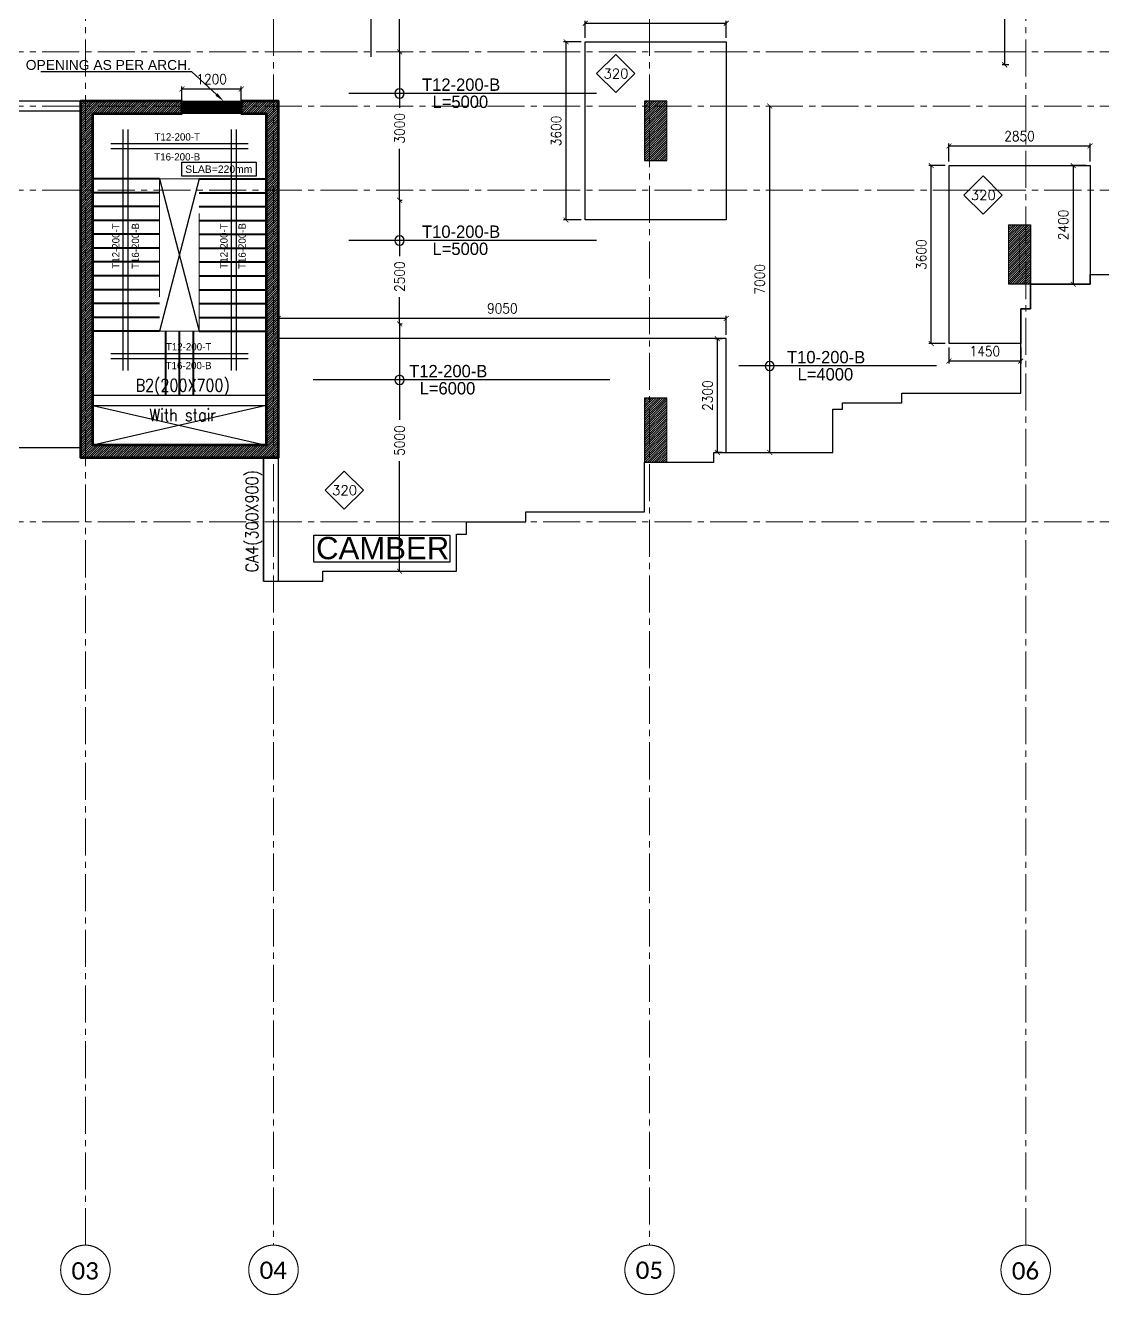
# Model space of a CAD drawing. Header units: millimetres. Extents: x -967280 to 3852, y 2833 to 1955156.
# Drawn here: x -625841 to -604075, y 671611 to 697271 of the extents above; entities that cross this region are included whole.
import ezdxf
from ezdxf import colors
from ezdxf.entities.mleader import LeaderData, LeaderLine
from ezdxf.enums import TextEntityAlignment as Align
from ezdxf.math import Vec2, Vec3

# ---------------------------------------------------------------- set-up
doc = ezdxf.new("R2010")
doc.units = ezdxf.units.MM
doc.header["$LTSCALE"] = 1000
doc.header["$PDMODE"] = 35
doc.header["$PDSIZE"] = 25
for name, pattern in [('$0$DASHED2', [0.375, 0.25, -0.125]), ('Columns_Structural070816$0$CENTER2', [1.125, 0.75, -0.125, 0.125, -0.125]), ('HIDDEN', [0.375, 0.25, -0.125]), ('HRZN_Line-Ptrn-Sold', [9144001.0, 9144000.0, -1]), ('Overhead', [3.96875, 2.38125, -1.5875])]:
    doc.linetypes.add(name, pattern=pattern)
for name, color, linetype in [('_N-DIM 3', 7, 'Continuous'), ('B05-FIRST FLOOR PLAN$0$STR_ROOF RFT$0$S-SYMB', 30, 'Continuous'), ('S - col hach', 1, 'Continuous'), ('S - dot', 1, 'Continuous'), ('S -Beams', 2, 'Continuous'), ('S-OPENING', 4, 'Continuous'), ('S-TEXT', 2, 'Continuous'), ('SLAB', 210, 'Continuous')]:
    doc.layers.add(name, color=color, linetype=linetype)
for name, color, linetype, lineweight in [('A-AX-ATT-100', 7, 'HRZN_Line-Ptrn-Sold', 18), ('A-STAIR', 1, 'HRZN_Line-Ptrn-Sold', 13), ('S - column', 6, 'Continuous', 60), ('S - stair', 3, 'Continuous', 40), ('ST-000-AXIS', 9, 'Columns_Structural070816$0$CENTER2', 9), ('ST-203-SLAB-TXT', 7, 'Continuous', 30), ('ST-RFT-BOT', 2, '$0$DASHED2', 30)]:
    doc.layers.add(name, color=color, linetype=linetype, lineweight=lineweight)
doc.styles.add('Arial', font='arial.ttf', dxfattribs={"height": 317.5})
doc.styles.add('B05-FIRST FLOOR PLAN$0$T25-100', font='STENCIL.shx', dxfattribs={"height": 250})
doc.styles.add('B05-FIRST FLOOR PLAN$0$XS-Roof RFT$0$T25-100', font='STENCIL.shx', dxfattribs={"height": 250})
doc.styles.add('Calibri_2', font='calibri.ttf', dxfattribs={"height": 300})
doc.styles.add('ROMANC', font='romanc.shx')
doc.styles.add('ST-DIM', font='romans.shx', dxfattribs={"width": 0.85})
doc.styles.add('TUNELNO', font='romans.shx', dxfattribs={"width": 0.9})
doc.styles.add('TXT DIM 25', font='arial.ttf')
doc.styles.add('XREF-ST-FRAMING 1ST FLOOR$0$STRECTURAL', font='arial.ttf')
doc.dimstyles.new('Copy(2) of DSEC', dxfattribs={"dimtxt": 200, "dimasz": 100, "dimexe": 50, "dimexo": 80, "dimgap": 100, "dimtad": 1, "dimdec": 0, "dimrnd": 5, "dimzin": 0, "dimdsep": 46, "dimtxsty": 'TUNELNO', "dimblk": 'ARCHTICK', "dimcen": 0.09, "dimclrd": 1, "dimclre": 1, "dimclrt": 3, "dimadec": 0, "dimazin": 0, "dimtfac": 0.78125, "dimtdec": 0, "dimtix": 1, "dimtmove": 2, "dimatfit": 3, "dimldrblk": 'ARCHTICK', "dimfxl": 1, "dimtolj": 1, "dimtzin": 0, "dimarcsym": 0})

# ---------------------------------------------------------------- blocks, each defined once
blk = doc.blocks.new('str col from 1st to 3rd')
at = {"layer": 'S - col hach'}
h = blk.add_hatch(dxfattribs=at)
h.set_pattern_fill('ANSI31', color=3, scale=10)
h.set_pattern_definition([(45, (610128.69, -719880.126), (-22.4506403, 22.4506403), [])])
h.paths.add_polyline_path([(-14350, -5050), (-12550, -5050), (-12550, -4800), (-14600, -4800), (-14600, -12000), (-10800, -12000), (-10600, -12000), (-10600, -4800), (-11350, -4800), (-11350, -5050), (-10850, -5050), (-10850, -11750), (-14350, -11750)])
h = blk.add_hatch(dxfattribs=at)
h.set_pattern_fill('ANSI31', color=2, scale=10)
h.set_pattern_definition([(45, (-567332.766, -1475289.637), (-22.4506403, 22.4506403), [])])
h.paths.add_polyline_path([(-2750, -4800), (-3200, -4800), (-3200, -6000), (-2750, -6000)])
h = blk.add_hatch(dxfattribs=at)
h.set_pattern_fill('ANSI31', color=2, scale=10)
h.set_pattern_definition([(45, (-254348.726, -1222352.032), (-22.4506403, 22.4506403), [])])
h.paths.add_polyline_path([(4600, -8500), (4600, -7300), (4150, -7300), (4150, -8500), (4233, -8500)])
h = blk.add_hatch(dxfattribs=at)
h.set_pattern_fill('ANSI31', color=2, scale=10)
h.set_pattern_definition([(45, (-254398.726, -1220652.032), (-22.4506403, 22.4506403), [])])
h.paths.add_polyline_path([(-2750, -12100), (-2750, -10800), (-3200, -10800), (-3200, -12100)])
at = {"layer": 'S - column', "color": 3}
blk.add_lwpolyline([(-11350, -4800), (-11350, -5050), (-10850, -5050), (-10850, -11750), (-14350, -11750), (-14350, -5050), (-12550, -5050), (-12550, -4800), (-14600, -4800), (-14600, -12000), (-10600, -12000), (-10600, -4800)], close=True, dxfattribs=at)
at = {"layer": 'S - column', "lineweight": 15}
for points in [[(-3200, -6000), (-3200, -4800), (-2750, -4800), (-2750, -6000)], [(4600, -7300), (4600, -8500), (4150, -8500), (4150, -7300)], [(-3200, -12100), (-3200, -10800), (-2750, -10800), (-2750, -12100)]]:
    blk.add_lwpolyline(points, close=True, dxfattribs=at)
at = {"layer": 'ST-RFT-BOT', "color": 7, "linetype": 'Continuous', "ltscale": 30}
for points in [[(-2750, -4800), (-3200, -4800), (-3200, -6000), (-2750, -6000)], [(4150, -7300), (4600, -7300), (4600, -8500), (4150, -8500)], [(-2750, -10800), (-3200, -10800), (-3200, -12100), (-2750, -12100)]]:
    blk.add_lwpolyline(points, dxfattribs=at)
blk = doc.blocks.new('_ArchTick')
at = {"color": 0, "linetype": 'ByBlock', "const_width": 0.15}
blk.add_lwpolyline([(-0.5, -0.5), (0.5, 0.5)], dxfattribs=at)
blk = doc.blocks.new('*D1267')
at = {"layer": '_N-DIM 3', "color": 1, "linetype": 'Continuous', "lineweight": -2, "ltscale": 30, "transparency": 16777216}
for p, q in [((-614529, 697017), (-614529, 697364)), ((-614529, 697314), (-611679, 697314)), ((-611679, 697017), (-611679, 697364))]:
    blk.add_line(p, q, dxfattribs=at)
at = {"layer": 'Defpoints', "color": 0, "linetype": 'Continuous', "ltscale": 30, "transparency": 16777216}
for p in [(-611679, 697314), (-614529, 696937), (-611679, 696937)]:
    blk.add_point(p, dxfattribs=at)
at = {"layer": '_N-DIM 3', "color": 1, "linetype": 'Continuous', "lineweight": -2, "ltscale": 30, "transparency": 16777216, "xscale": 100, "yscale": 100, "zscale": 100, "rotation": 180}
blk.add_blockref('_ArchTick', (-614529, 697314), dxfattribs=at)
at = {"layer": '_N-DIM 3', "color": 1, "linetype": 'Continuous', "lineweight": -2, "ltscale": 30, "transparency": 16777216, "xscale": 100, "yscale": 100, "zscale": 100}
blk.add_blockref('_ArchTick', (-611679, 697314), dxfattribs=at)
at = {"layer": '_N-DIM 3', "color": 3, "linetype": 'Continuous', "ltscale": 30, "transparency": 16777216, "insert": (-613104, 697514), "char_height": 200, "attachment_point": 5, "style": 'TUNELNO'}
blk.add_mtext('\\A1;2850', dxfattribs=at)
blk = doc.blocks.new('*D1268')
at = {"layer": '_N-DIM 3', "color": 1, "linetype": 'Continuous', "lineweight": -2, "ltscale": 30, "transparency": 16777216}
for p, q in [((-614609, 696937), (-614966, 696937)), ((-614916, 693337), (-614916, 696937)), ((-614609, 693337), (-614966, 693337))]:
    blk.add_line(p, q, dxfattribs=at)
at = {"layer": 'Defpoints', "color": 0, "linetype": 'Continuous', "ltscale": 30, "transparency": 16777216}
for p in [(-614916, 696937), (-614529, 696937), (-614529, 693337)]:
    blk.add_point(p, dxfattribs=at)
at = {"layer": '_N-DIM 3', "color": 1, "linetype": 'Continuous', "lineweight": -2, "ltscale": 30, "transparency": 16777216, "xscale": 100, "yscale": 100, "zscale": 100}
for p, rotation in [((-614916, 696937), 90), ((-614916, 693337), 270)]:
    blk.add_blockref('_ArchTick', p, dxfattribs=dict(at, rotation=rotation))
at = {"layer": '_N-DIM 3', "color": 3, "linetype": 'Continuous', "ltscale": 30, "transparency": 16777216, "insert": (-615116, 695137), "char_height": 200, "attachment_point": 5, "rotation": 90, "style": 'TUNELNO'}
blk.add_mtext('\\A1;3600', dxfattribs=at)
blk = doc.blocks.new('*D1281')
at = {"layer": '_N-DIM 3', "color": 1, "linetype": 'Continuous', "lineweight": -2, "ltscale": 30, "transparency": 16777216}
for p, q in [((-607179, 694517), (-607179, 694883)), ((-604329, 694517), (-604329, 694883)), ((-607179, 694833), (-604329, 694833))]:
    blk.add_line(p, q, dxfattribs=at)
at = {"layer": 'Defpoints', "color": 0, "linetype": 'Continuous', "ltscale": 30, "transparency": 16777216}
for p in [(-604329, 694833), (-607179, 694437), (-604329, 694437)]:
    blk.add_point(p, dxfattribs=at)
at = {"layer": '_N-DIM 3', "color": 1, "linetype": 'Continuous', "lineweight": -2, "ltscale": 30, "transparency": 16777216, "xscale": 100, "yscale": 100, "zscale": 100, "rotation": 180}
blk.add_blockref('_ArchTick', (-607179, 694833), dxfattribs=at)
at = {"layer": '_N-DIM 3', "color": 1, "linetype": 'Continuous', "lineweight": -2, "ltscale": 30, "transparency": 16777216, "xscale": 100, "yscale": 100, "zscale": 100}
blk.add_blockref('_ArchTick', (-604329, 694833), dxfattribs=at)
at = {"layer": '_N-DIM 3', "color": 3, "linetype": 'Continuous', "ltscale": 30, "transparency": 16777216, "insert": (-605754, 695033), "char_height": 200, "attachment_point": 5, "style": 'TUNELNO'}
blk.add_mtext('\\A1;2850', dxfattribs=at)
blk = doc.blocks.new('*D1282')
at = {"layer": '_N-DIM 3', "color": 1, "linetype": 'Continuous', "lineweight": -2, "ltscale": 30, "transparency": 16777216}
for p, q in [((-604409, 694437), (-604719, 694437)), ((-604669, 694437), (-604669, 692037)), ((-604409, 692037), (-604719, 692037))]:
    blk.add_line(p, q, dxfattribs=at)
at = {"layer": 'Defpoints', "color": 0, "linetype": 'Continuous', "ltscale": 30, "transparency": 16777216}
for p in [(-604329, 694437), (-604669, 692037), (-604329, 692037)]:
    blk.add_point(p, dxfattribs=at)
at = {"layer": '_N-DIM 3', "color": 1, "linetype": 'Continuous', "lineweight": -2, "ltscale": 30, "transparency": 16777216, "xscale": 100, "yscale": 100, "zscale": 100}
for p, rotation in [((-604669, 694437), 90), ((-604669, 692037), 270)]:
    blk.add_blockref('_ArchTick', p, dxfattribs=dict(at, rotation=rotation))
at = {"layer": '_N-DIM 3', "color": 3, "linetype": 'Continuous', "ltscale": 30, "transparency": 16777216, "insert": (-604869, 693237), "char_height": 200, "attachment_point": 5, "rotation": 90, "style": 'TUNELNO'}
blk.add_mtext('\\A1;2400', dxfattribs=at)
blk = doc.blocks.new('*D675')
at = {"layer": '_N-DIM 3', "color": 1, "lineweight": -2, "ltscale": 30, "transparency": 16777216}
for p, q in [((-605969, 704475), (-606105, 704475)), ((-606055, 704475), (-606055, 696474)), ((-605969, 696474), (-606105, 696474))]:
    blk.add_line(p, q, dxfattribs=at)
at = {"layer": 'Defpoints', "color": 0, "ltscale": 30, "transparency": 16777216}
for p in [(-605889, 704475), (-606055, 696474), (-605889, 696474)]:
    blk.add_point(p, dxfattribs=at)
at = {"layer": '_N-DIM 3', "color": 1, "lineweight": -2, "ltscale": 30, "transparency": 16777216, "xscale": 100, "yscale": 100, "zscale": 100}
for p, rotation in [((-606055, 704475), 90), ((-606055, 696474), 270)]:
    blk.add_blockref('_ArchTick', p, dxfattribs=dict(at, rotation=rotation))
at = {"layer": '_N-DIM 3', "color": 3, "ltscale": 30, "transparency": 16777216, "insert": (-606255, 700475), "char_height": 200, "attachment_point": 5, "rotation": 90, "style": 'TUNELNO'}
blk.add_mtext('\\A1;8000', dxfattribs=at)
blk = doc.blocks.new('*D677')
at = {"layer": '_N-DIM 3', "color": 1, "lineweight": -2, "ltscale": 30, "transparency": 16777216}
for p, q in [((-610802, 688637), (-610802, 695638)), ((-610754, 695638), (-610752, 695638)), ((-610754, 688637), (-610752, 688637))]:
    blk.add_line(p, q, dxfattribs=at)
at = {"layer": 'Defpoints', "color": 0, "ltscale": 30, "transparency": 16777216}
for p in [(-610834, 695638), (-610802, 695638), (-610834, 688637)]:
    blk.add_point(p, dxfattribs=at)
at = {"layer": '_N-DIM 3', "color": 1, "lineweight": -2, "ltscale": 30, "transparency": 16777216, "xscale": 100, "yscale": 100, "zscale": 100}
for p, rotation in [((-610802, 695638), 90), ((-610802, 688637), 270)]:
    blk.add_blockref('_ArchTick', p, dxfattribs=dict(at, rotation=rotation))
at = {"layer": '_N-DIM 3', "color": 3, "ltscale": 30, "transparency": 16777216, "insert": (-611002, 692138), "char_height": 200, "attachment_point": 5, "rotation": 90, "style": 'TUNELNO'}
blk.add_mtext('\\A1;7000', dxfattribs=at)
blk = doc.blocks.new('*D695')
at = {"layer": '_N-DIM 3', "color": 1, "lineweight": -2, "ltscale": 30, "transparency": 16777216}
for p, q in [((-618281, 691237), (-618281, 689294)), ((-618276, 691237), (-618231, 691237)), ((-618281, 686237), (-618281, 688460)), ((-618251, 686237), (-618231, 686237))]:
    blk.add_line(p, q, dxfattribs=at)
at = {"layer": 'Defpoints', "color": 0, "ltscale": 30, "transparency": 16777216}
for p in [(-618356, 691237), (-618331, 686237), (-618281, 686237)]:
    blk.add_point(p, dxfattribs=at)
at = {"layer": '_N-DIM 3', "color": 1, "lineweight": -2, "ltscale": 30, "transparency": 16777216, "xscale": 100, "yscale": 100, "zscale": 100}
for p, rotation in [((-618281, 691237), 90), ((-618281, 686237), 270)]:
    blk.add_blockref('_ArchTick', p, dxfattribs=dict(at, rotation=rotation))
at = {"layer": '_N-DIM 3', "color": 3, "ltscale": 30, "transparency": 16777216, "insert": (-618281, 688877), "char_height": 200, "attachment_point": 5, "rotation": 90, "style": 'TUNELNO'}
blk.add_mtext('\\A1;5000', dxfattribs=at)
blk = doc.blocks.new('*D1296')
at = {"layer": '_N-DIM 3', "color": 1, "linetype": 'Continuous', "lineweight": -2, "ltscale": 30, "transparency": 16777216}
for p, q in [((-607179, 690757), (-607179, 690434)), ((-605729, 690757), (-605729, 690434)), ((-605729, 690484), (-607179, 690484))]:
    blk.add_line(p, q, dxfattribs=at)
at = {"layer": 'Defpoints', "color": 0, "linetype": 'Continuous', "ltscale": 30, "transparency": 16777216}
for p in [(-607179, 690837), (-605729, 690837), (-607179, 690484)]:
    blk.add_point(p, dxfattribs=at)
at = {"layer": '_N-DIM 3', "color": 1, "linetype": 'Continuous', "lineweight": -2, "ltscale": 30, "transparency": 16777216, "xscale": 100, "yscale": 100, "zscale": 100, "rotation": 180}
blk.add_blockref('_ArchTick', (-607179, 690484), dxfattribs=at)
at = {"layer": '_N-DIM 3', "color": 1, "linetype": 'Continuous', "lineweight": -2, "ltscale": 30, "transparency": 16777216, "xscale": 100, "yscale": 100, "zscale": 100}
blk.add_blockref('_ArchTick', (-605729, 690484), dxfattribs=at)
at = {"layer": '_N-DIM 3', "color": 3, "linetype": 'Continuous', "ltscale": 30, "transparency": 16777216, "insert": (-606454, 690684), "char_height": 200, "attachment_point": 5, "style": 'TUNELNO'}
blk.add_mtext('\\A1;1450', dxfattribs=at)
blk = doc.blocks.new('*D1297')
at = {"layer": '_N-DIM 3', "color": 1, "linetype": 'Continuous', "lineweight": -2, "ltscale": 30, "transparency": 16777216}
for p, q in [((-607259, 694437), (-607587, 694437)), ((-607537, 690837), (-607537, 694437)), ((-607259, 690837), (-607587, 690837))]:
    blk.add_line(p, q, dxfattribs=at)
at = {"layer": 'Defpoints', "color": 0, "linetype": 'Continuous', "ltscale": 30, "transparency": 16777216}
for p in [(-607537, 694437), (-607179, 694437), (-607179, 690837)]:
    blk.add_point(p, dxfattribs=at)
at = {"layer": '_N-DIM 3', "color": 1, "linetype": 'Continuous', "lineweight": -2, "ltscale": 30, "transparency": 16777216, "xscale": 100, "yscale": 100, "zscale": 100}
for p, rotation in [((-607537, 694437), 90), ((-607537, 690837), 270)]:
    blk.add_blockref('_ArchTick', p, dxfattribs=dict(at, rotation=rotation))
at = {"layer": '_N-DIM 3', "color": 3, "linetype": 'Continuous', "ltscale": 30, "transparency": 16777216, "insert": (-607737, 692637), "char_height": 200, "attachment_point": 5, "rotation": 90, "style": 'TUNELNO'}
blk.add_mtext('\\A1;3600', dxfattribs=at)
blk = doc.blocks.new('*D671')
at = {"layer": '_N-DIM 3', "color": 1, "lineweight": -2, "ltscale": 30, "transparency": 16777216}
for p, q in [((-618281, 703332), (-618281, 701706)), ((-618251, 703332), (-618231, 703332)), ((-618281, 696734), (-618281, 700880)), ((-618251, 696734), (-618231, 696734))]:
    blk.add_line(p, q, dxfattribs=at)
at = {"layer": 'Defpoints', "color": 0, "ltscale": 30, "transparency": 16777216}
for p in [(-618331, 703332), (-618331, 696734), (-618281, 696734)]:
    blk.add_point(p, dxfattribs=at)
at = {"layer": '_N-DIM 3', "color": 1, "lineweight": -2, "ltscale": 30, "transparency": 16777216, "xscale": 100, "yscale": 100, "zscale": 100}
for p, rotation in [((-618281, 703332), 90), ((-618281, 696734), 270)]:
    blk.add_blockref('_ArchTick', p, dxfattribs=dict(at, rotation=rotation))
at = {"layer": '_N-DIM 3', "color": 3, "ltscale": 30, "transparency": 16777216, "insert": (-618281, 701293), "char_height": 200, "attachment_point": 5, "rotation": 90, "style": 'TUNELNO'}
blk.add_mtext('\\A1;6600', dxfattribs=at)
blk = doc.blocks.new('*D672')
at = {"layer": '_N-DIM 3', "color": 1, "lineweight": -2, "ltscale": 30, "transparency": 16777216}
for p, q in [((-618281, 693736), (-618281, 692608)), ((-618251, 693736), (-618231, 693736)), ((-618281, 691237), (-618281, 691774)), ((-618276, 691237), (-618231, 691237))]:
    blk.add_line(p, q, dxfattribs=at)
at = {"layer": 'Defpoints', "color": 0, "ltscale": 30, "transparency": 16777216}
for p in [(-618331, 693736), (-618356, 691237), (-618281, 691237)]:
    blk.add_point(p, dxfattribs=at)
at = {"layer": '_N-DIM 3', "color": 1, "lineweight": -2, "ltscale": 30, "transparency": 16777216, "xscale": 100, "yscale": 100, "zscale": 100}
for p, rotation in [((-618281, 693736), 90), ((-618281, 691237), 270)]:
    blk.add_blockref('_ArchTick', p, dxfattribs=dict(at, rotation=rotation))
at = {"layer": '_N-DIM 3', "color": 3, "ltscale": 30, "transparency": 16777216, "insert": (-618281, 692191), "char_height": 200, "attachment_point": 5, "rotation": 90, "style": 'TUNELNO'}
blk.add_mtext('\\A1;2500', dxfattribs=at)
blk = doc.blocks.new('*D673')
at = {"layer": '_N-DIM 3', "color": 1, "lineweight": -2, "ltscale": 30, "transparency": 16777216}
for p, q in [((-618281, 696734), (-618281, 695607)), ((-618251, 696734), (-618231, 696734)), ((-618281, 693736), (-618281, 694773)), ((-618276, 693736), (-618231, 693736))]:
    blk.add_line(p, q, dxfattribs=at)
at = {"layer": 'Defpoints', "color": 0, "ltscale": 30, "transparency": 16777216}
for p in [(-618331, 696734), (-618356, 693736), (-618281, 693736)]:
    blk.add_point(p, dxfattribs=at)
at = {"layer": '_N-DIM 3', "color": 1, "lineweight": -2, "ltscale": 30, "transparency": 16777216, "xscale": 100, "yscale": 100, "zscale": 100}
for p, rotation in [((-618281, 696734), 90), ((-618281, 693736), 270)]:
    blk.add_blockref('_ArchTick', p, dxfattribs=dict(at, rotation=rotation))
at = {"layer": '_N-DIM 3', "color": 3, "ltscale": 30, "transparency": 16777216, "insert": (-618281, 695190), "char_height": 200, "attachment_point": 5, "rotation": 90, "style": 'TUNELNO'}
blk.add_mtext('\\A1;3000', dxfattribs=at)
blk = doc.blocks.new('*D1302')
at = {"layer": '_N-DIM 3', "color": 1, "linetype": 'Continuous', "lineweight": -2, "ltscale": 30, "transparency": 16777216}
for p, q in [((-620729, 691017), (-620729, 691398)), ((-611679, 691348), (-620729, 691348)), ((-611679, 691017), (-611679, 691398))]:
    blk.add_line(p, q, dxfattribs=at)
at = {"layer": 'Defpoints', "color": 0, "linetype": 'Continuous', "ltscale": 30, "transparency": 16777216}
for p in [(-620729, 691348), (-620729, 690937), (-611679, 690937)]:
    blk.add_point(p, dxfattribs=at)
at = {"layer": '_N-DIM 3', "color": 1, "linetype": 'Continuous', "lineweight": -2, "ltscale": 30, "transparency": 16777216, "xscale": 100, "yscale": 100, "zscale": 100, "rotation": 180}
blk.add_blockref('_ArchTick', (-620729, 691348), dxfattribs=at)
at = {"layer": '_N-DIM 3', "color": 1, "linetype": 'Continuous', "lineweight": -2, "ltscale": 30, "transparency": 16777216, "xscale": 100, "yscale": 100, "zscale": 100}
blk.add_blockref('_ArchTick', (-611679, 691348), dxfattribs=at)
at = {"layer": '_N-DIM 3', "color": 3, "linetype": 'Continuous', "ltscale": 30, "transparency": 16777216, "insert": (-616204, 691548), "char_height": 200, "attachment_point": 5, "style": 'TUNELNO'}
blk.add_mtext('\\A1;9050', dxfattribs=at)
blk = doc.blocks.new('*D1303')
at = {"layer": '_N-DIM 3', "color": 1, "linetype": 'Continuous', "lineweight": -2, "ltscale": 30, "transparency": 16777216}
for p, q in [((-611759, 690937), (-611908, 690937)), ((-611858, 688637), (-611858, 690937)), ((-611759, 688637), (-611908, 688637))]:
    blk.add_line(p, q, dxfattribs=at)
at = {"layer": 'Defpoints', "color": 0, "linetype": 'Continuous', "ltscale": 30, "transparency": 16777216}
for p in [(-611858, 690937), (-611679, 690937), (-611679, 688637)]:
    blk.add_point(p, dxfattribs=at)
at = {"layer": '_N-DIM 3', "color": 1, "linetype": 'Continuous', "lineweight": -2, "ltscale": 30, "transparency": 16777216, "xscale": 100, "yscale": 100, "zscale": 100}
for p, rotation in [((-611858, 690937), 90), ((-611858, 688637), 270)]:
    blk.add_blockref('_ArchTick', p, dxfattribs=dict(at, rotation=rotation))
at = {"layer": '_N-DIM 3', "color": 3, "linetype": 'Continuous', "ltscale": 30, "transparency": 16777216, "insert": (-612058, 689787), "char_height": 200, "attachment_point": 5, "rotation": 90, "style": 'TUNELNO'}
blk.add_mtext('\\A1;2300', dxfattribs=at)
blk = doc.blocks.new('Grid - HRZN_G-Datm-Grid-Head-1554275-FIRST FLOOR FFL_1_')
at = {"layer": 'A-AX-ATT-100'}
blk.add_circle((0, 0), 5, dxfattribs=at)
blk = doc.blocks.new('AXES-00')
at = {"layer": 'ST-000-AXIS'}
for p, q in [((533098.9, 695813.8), (533098.9, 750979.6)), ((536898.9, 750979.6), (536898.9, 695813.8)), ((544498.9, 750979.6), (544498.9, 695813.8)), ((552098.9, 695813.8), (552098.9, 750979.6)), ((575723.2, 719939.7), (505674.3, 719939.7)), ((575723.2, 718839.7), (505674.3, 718839.7)), ((575723.2, 717139.7), (505674.3, 717139.7)), ((575723.2, 710439.7), (505674.3, 710439.7))]:
    blk.add_line(p, q, dxfattribs=at)
at = {"layer": 'A-AX-ATT-100', "xscale": 99.99999999999993, "yscale": 99.99999999999993, "zscale": 99.99999999999993}
for p in [(533098.9, 695313.8), (552098.9, 695313.8)]:
    blk.add_blockref('Grid - HRZN_G-Datm-Grid-Head-1554275-FIRST FLOOR FFL_1_', p, dxfattribs=at)
at = {"layer": 'A-AX-ATT-100', "xscale": 99.99999999999993, "yscale": 99.99999999999993, "zscale": 99.99999999999993, "rotation": 180}
for p in [(536898.9, 695313.8), (544498.9, 695313.8)]:
    blk.add_blockref('Grid - HRZN_G-Datm-Grid-Head-1554275-FIRST FLOOR FFL_1_', p, dxfattribs=at)
at = {"layer": 'A-AX-ATT-100', "linetype": 'Continuous', "lineweight": 13, "char_height": 350, "width": 673.417, "attachment_point": 1, "style": 'Calibri_2'}
for s, insert in [('03', (532817.7, 695468.8)), ('04', (536618, 695481.8)), ('05', (544218, 695481.8)), ('06', (551817.7, 695468.8))]:
    blk.add_mtext(s, dxfattribs=dict(at, insert=insert))
blk = doc.blocks.new('*D1360')
at = {"layer": '_N-DIM 3', "color": 1, "linetype": 'Continuous', "lineweight": -2, "ltscale": 30, "transparency": 16777216}
for p, q in [((-622679, 695567), (-622679, 696034)), ((-621479, 695984), (-622679, 695984)), ((-621479, 695567), (-621479, 696034))]:
    blk.add_line(p, q, dxfattribs=at)
at = {"layer": 'Defpoints', "color": 0, "linetype": 'Continuous', "ltscale": 30, "transparency": 16777216}
for p in [(-622679, 695984), (-622679, 695487), (-621479, 695487)]:
    blk.add_point(p, dxfattribs=at)
at = {"layer": '_N-DIM 3', "color": 1, "linetype": 'Continuous', "lineweight": -2, "ltscale": 30, "transparency": 16777216, "xscale": 100, "yscale": 100, "zscale": 100, "rotation": 180}
blk.add_blockref('_ArchTick', (-622679, 695984), dxfattribs=at)
at = {"layer": '_N-DIM 3', "color": 1, "linetype": 'Continuous', "lineweight": -2, "ltscale": 30, "transparency": 16777216, "xscale": 100, "yscale": 100, "zscale": 100}
blk.add_blockref('_ArchTick', (-621479, 695984), dxfattribs=at)
at = {"layer": '_N-DIM 3', "color": 3, "linetype": 'Continuous', "ltscale": 30, "transparency": 16777216, "insert": (-622079, 696184), "char_height": 200, "attachment_point": 5, "style": 'TUNELNO'}
blk.add_mtext('\\A1;1200', dxfattribs=at)

msp = doc.modelspace()

# ---------------------------------------------------------------- hatches: boundary and pattern name
at = {"layer": 'S-OPENING', "ltscale": 30, "transparency": 33554483}
h = msp.add_hatch(dxfattribs=at)
h.set_pattern_fill('ANSI37', scale=5)
h.set_pattern_definition([(45, (267205.477, -97474.432), (-11.22532015, 11.22532015), []), (135, (267205.477, -97474.432), (-11.22532015, -11.22532015), [])])
h.paths.add_polyline_path([(-622678.7, 695737.4), (-621478.7, 695737.4), (-621478.7, 695487.4), (-622678.7, 695487.4)])

# ---------------------------------------------------------------- linework, layer by layer
at = {"layer": 'A-STAIR', "linetype": 'Overhead'}
msp.add_lwpolyline([(-622328.7, 694167.4), (-623128.7, 694167.4), (-623128.7, 691087.4), (-622328.7, 691087.4)], close=True, dxfattribs=at)
at = {"layer": 'B05-FIRST FLOOR PLAN$0$STR_ROOF RFT$0$S-SYMB', "extrusion": (0, 0, -1)}
for centre in [(618280.7, 695894.6), (618280.7, 692922.8), (610802.2, 690386.1), (618280.7, 690103.4)]:
    msp.add_circle(centre, 92.8, dxfattribs=at)
at = {"layer": 'S - dot'}
for p, q in [((-620978.7, 689587.4), (-624478.7, 688787.4)), ((-624478.7, 689587.4), (-620978.7, 688787.4))]:
    msp.add_line(p, q, dxfattribs=at)
at = {"layer": 'S - stair', "linetype": 'HIDDEN', "ltscale": 500}
for p, q in [((-623128.7, 694167.4), (-624478.7, 694167.4)), ((-622328.7, 694167.4), (-620978.7, 694167.4)), ((-623128.7, 693887.4), (-624478.7, 693887.4)), ((-622328.7, 693887.4), (-620978.7, 693887.4)), ((-623128.7, 693607.4), (-624478.7, 693607.4)), ((-622328.7, 693607.4), (-620978.7, 693607.4)), ((-623128.7, 693327.4), (-624478.7, 693327.4)), ((-622328.7, 693327.4), (-620978.7, 693327.4)), ((-623128.7, 693047.4), (-624478.7, 693047.4)), ((-622328.7, 693047.4), (-620978.7, 693047.4)), ((-623128.7, 692767.4), (-624478.7, 692767.4)), ((-622328.7, 692767.4), (-620978.7, 692767.4)), ((-623128.7, 692487.4), (-624478.7, 692487.4)), ((-622328.7, 692487.4), (-620978.7, 692487.4)), ((-623128.7, 692207.4), (-624478.7, 692207.4)), ((-622328.7, 692207.4), (-620978.7, 692207.4)), ((-623128.7, 691927.4), (-624478.7, 691927.4)), ((-622328.7, 691927.4), (-620978.7, 691927.4)), ((-623128.7, 691647.4), (-624478.7, 691647.4)), ((-622328.7, 691647.4), (-620978.7, 691647.4)), ((-623128.7, 691367.4), (-624478.7, 691367.4)), ((-622328.7, 691367.4), (-620978.7, 691367.4)), ((-623128.7, 691087.4), (-624478.7, 691087.4)), ((-623013.2, 691087.4), (-623013.2, 689787.4)), ((-622733.2, 691087.4), (-622733.2, 689787.4)), ((-622733.2, 691087.4), (-622733.2, 689787.4)), ((-622453.2, 691087.4), (-622453.2, 689787.4)), ((-622328.7, 691087.4), (-620978.7, 691087.4))]:
    msp.add_line(p, q, dxfattribs=at)
at = {"layer": 'S -Beams'}
for p, q in [((-624728.6, 695737.4), (-631828.7, 695737.4)), ((-624728.6, 695537.4), (-631828.7, 695537.4)), ((-620978.7, 689787.4), (-624478.7, 689787.4)), ((-621028.7, 686037.4), (-621028.7, 688537.4)), ((-620728.7, 686037.4), (-620728.7, 688537.4))]:
    msp.add_line(p, q, dxfattribs=at)
msp.add_lwpolyline([(-630028.7, 688737.4), (-624728.7, 688737.4), (-624728.7, 688537.4), (-621028.7, 688537.4), (-621028.7, 686037.4), (-619828.8, 686037.4), (-619828.8, 686237.4), (-617128.7, 686237.4), (-617128.7, 686987.4), (-616928.7, 686987.4), (-616928.7, 687237.4), (-615728.8, 687237.4), (-615728.7, 687437.4), (-613328.7, 687437.4), (-613328.7, 688437.4), (-611928.8, 688437.4), (-611928.8, 688637.4), (-609528.7, 688637.4), (-609528.7, 689512.4), (-609328.7, 689512.4), (-609328.7, 689637.4), (-608128.8, 689637.4), (-608128.8, 689837.4), (-605728.7, 689837.4), (-605728.7, 691537.4), (-605528.7, 691537.4), (-605528.7, 692037.4), (-604328.8, 692037.4), (-604328.7, 692237.4), (-601928.7, 692237.4)], dxfattribs=at)
at = {"layer": 'S -Beams', "color": 1}
msp.add_lwpolyline([(-624478.7, 689587.4), (-620978.7, 689587.4), (-620978.7, 688787.4), (-624478.7, 688787.4)], close=True, dxfattribs=at)
at = {"layer": 'S-OPENING', "color": 4, "ltscale": 30}
msp.add_lwpolyline([(-622678.7, 695737.4), (-621478.7, 695737.4), (-621478.7, 695487.4), (-622678.7, 695487.4)], close=True, dxfattribs=at)
at = {"layer": 'S-TEXT', "color": 7, "true_color": 0xffffff}
for points in [[(-613913.1, 695910.7), (-613526, 696297.9), (-613913.1, 696685), (-614300.3, 696297.9)], [(-606491.3, 693454), (-606104.1, 693841.2), (-606491.3, 694228.3), (-606878.4, 693841.2)], [(-619397.9, 687487.5), (-619010.7, 687874.6), (-619397.9, 688261.8), (-619785, 687874.6)]]:
    msp.add_lwpolyline(points, close=True, dxfattribs=at)
at = {"layer": 'S-TEXT', "color": 3}
msp.add_lwpolyline([(-620010.5, 686964.8), (-617262.6, 686964.8), (-617262.6, 686420.7), (-620010.5, 686420.7)], close=True, dxfattribs=at)
at = {"layer": 'SLAB', "color": 2, "linetype": 'Continuous', "ltscale": 30}
for points in [[(-614528.7, 696937.4), (-611678.7, 696937.4), (-611678.7, 693337.4), (-614528.7, 693337.4)], [(-607178.7, 694437.4), (-604328.7, 694437.4), (-604328.8, 692037.4), (-605528.7, 692037.4), (-605528.7, 691537.4), (-605728.7, 691537.4), (-605728.7, 690837.4), (-607178.7, 690837.4)], [(-621028.7, 686037.4), (-619828.8, 686037.4), (-619828.8, 686237.4), (-617128.7, 686237.4), (-617128.7, 686987.4), (-616928.7, 686987.4), (-616928.7, 687237.4), (-615728.8, 687237.4), (-615728.8, 687437.4), (-613328.7, 687437.4), (-613328.7, 688437.4), (-611928.8, 688437.4), (-611928.8, 688637.4), (-611678.7, 688637.4), (-611678.7, 690937.4), (-620728.7, 690937.4), (-620728.7, 688537.4), (-621028.7, 688537.4)]]:
    msp.add_lwpolyline(points, close=True, dxfattribs=at)
at = {"layer": 'ST-203-SLAB-TXT'}
msp.add_lwpolyline([(-622678.7, 694502.4), (-621176.2, 694502.4), (-621176.2, 694223), (-622678.7, 694223)], close=True, dxfattribs=at)
at = {"layer": 'ST-RFT-BOT', "ltscale": 30}
for p, q in [((-618862.6, 699637.4), (-618862.6, 696637.4)), ((-614304.2, 695894.6), (-619304.2, 695894.6)), ((-623872.9, 695163.7), (-623872.9, 690293.2)), ((-623772.9, 695163.7), (-623772.9, 690293.2)), ((-621684.5, 695163.7), (-621684.5, 690293.2)), ((-621584.5, 695163.7), (-621584.5, 690293.2)), ((-621342, 694875.2), (-624115.4, 694875.2)), ((-621342, 694775.2), (-624115.4, 694775.2)), ((-614304.2, 692922.8), (-619304.2, 692922.8)), ((-621342, 690631.9), (-624115.4, 690631.9)), ((-621342, 690531.9), (-624115.4, 690531.9)), ((-607428.7, 690386.1), (-611428.7, 690386.1)), ((-614028.7, 690103.4), (-620028.7, 690103.4))]:
    msp.add_line(p, q, dxfattribs=at)
at = {"layer": 'ST-RFT-BOT', "color": 3, "linetype": 'Continuous', "ltscale": 30}
for p, q in [((-622328.7, 694167.4), (-623128.7, 691087.4)), ((-623128.7, 694167.4), (-622328.7, 691087.4))]:
    msp.add_line(p, q, dxfattribs=at)

# ---------------------------------------------------------------- block references
at = {"layer": 'S -Beams'}
msp.add_blockref('AXES-00', (-1157727.6, -23202.4), dxfattribs=at)
at = {"layer": 'ST-RFT-BOT', "color": 3, "linetype": 'Continuous'}
msp.add_blockref('str col from 1st to 3rd', (-610128.7, 700537.4), dxfattribs=at)

# ---------------------------------------------------------------- texts
at = {"layer": 'S-TEXT', "color": 3, "char_height": 196, "attachment_point": 1, "style": 'ROMANC'}
for insert in [(-614159.6, 696393.9), (-606737.7, 693937.2), (-619644.3, 687970.7)]:
    msp.add_mtext_dynamic_manual_height_columns('320', width=592857.868, gutter_width=980, heights=[-196], dxfattribs=dict(at, insert=insert))
at = {"layer": 'S-TEXT', "color": 3, "insert": (-618622.6, 686700.4), "char_height": 450.01, "attachment_point": 5, "style": 'Arial'}
msp.add_mtext('\\A1;CAMBER', dxfattribs=at)
at = {"layer": 'ST-203-SLAB-TXT', "style": 'B05-FIRST FLOOR PLAN$0$T25-100'}
for s, p in [('T12-200-B', (-617826.5, 695947.4)), ('L=5000', (-617615.1, 695601)), ('T10-200-B', (-617826.5, 692975.5)), ('L=5000', (-617615.1, 692629.2)), ('T10-200-B', (-610451, 690438.9)), ('T12-200-B', (-618086.7, 690156.2)), ('L=4000', (-610239.6, 690092.5)), ('L=6000', (-617875.3, 689809.8))]:
    msp.add_text(s, height=250, dxfattribs=at).set_placement(p)
at = {"layer": 'ST-203-SLAB-TXT', "style": 'B05-FIRST FLOOR PLAN$0$XS-Roof RFT$0$T25-100'}
for s, p in [('T12-200-T', (-622773, 694898.8)), ('T16-200-B', (-622773, 694495.2)), ('T12-200-T', (-622543.8, 690655.4)), ('T16-200-B', (-622543.8, 690276))]:
    msp.add_text(s, height=147.03, dxfattribs=at).set_placement(p, align=Align.BOTTOM_CENTER)
for s, p in [('T12-200-T', (-623896.5, 692810.3)), ('T16-200-B', (-623500.7, 692810.3)), ('T12-200-T', (-621712.3, 692810.3)), ('T16-200-B', (-621344.8, 692810.3))]:
    msp.add_text(s, height=147.03, rotation=90, dxfattribs=at).set_placement(p, align=Align.BOTTOM_CENTER)
at = {"layer": 'ST-203-SLAB-TXT', "style": 'ST-DIM', "width": 0.85}
for s, p in [('B2(200X700)', (-622663.1, 689995.7)), ('With stair', (-622663.1, 689395.4))]:
    msp.add_text(s, height=250, dxfattribs=at).set_placement(p, align=Align.MIDDLE_CENTER)
msp.add_text('CA4(300X900)', height=250, rotation=90, dxfattribs=at).set_placement((-621264.4, 687247.1), align=Align.MIDDLE_CENTER)
at = {"layer": 'ST-203-SLAB-TXT', "insert": (-621933.1, 694362.4), "char_height": 149.99, "attachment_point": 5, "style": 'XREF-ST-FRAMING 1ST FLOOR$0$STRECTURAL'}
msp.add_mtext('SLAB=220mm', dxfattribs=at)

# ---------------------------------------------------------------- dimensions: what is measured, and where the dimension line sits
at = {"layer": '_N-DIM 3', "ltscale": 30}
for base, p1, p2, picture, middle in [((-606055.3, 696473.9), (-605889, 704475.2), (-605889, 696473.9), '*D675', (-606255.3, 700474.6)), ((-610802.2, 695637.7), (-610834.2, 688637.4), (-610834.2, 695637.7), '*D677', (-611002.2, 692137.5))]:
    dim = msp.add_linear_dim(base=base, p1=p1, p2=p2, angle=90, dimstyle='Copy(2) of DSEC', dxfattribs=at)
    dim.commit()
    dim.dimension.update_dxf_attribs({"geometry": picture, "text_midpoint": middle})
for base, p1, p2, picture, middle in [((-618280.7, 696734.4), (-618330.7, 703332.4), (-618330.7, 696734.4), '*D671', (-618280.7, 701292.8)), ((-618280.7301, 693735.8503), (-618330.7301, 696734.3739), (-618355.8301, 693735.8503), '*D673', (-618280.7301, 695189.7448)), ((-618280.7301, 691237.3678), (-618330.7301, 693735.8503), (-618355.8301, 691237.3678), '*D672', (-618280.7301, 692191.2623)), ((-618280.7, 686237.4), (-618355.8, 691237.4), (-618330.7, 686237.4), '*D695', (-618280.7, 688876.8))]:
    dim = msp.add_linear_dim(base=base, p1=p1, p2=p2, angle=90, dimstyle='Copy(2) of DSEC', dxfattribs=at)
    dim.commit()
    dim.dimension.update_dxf_attribs({"geometry": picture, "text_midpoint": middle, "dimtype": 160})
at = {"layer": '_N-DIM 3', "color": 3, "linetype": 'Continuous', "ltscale": 30}
for base, p1, p2, picture, middle in [((-611678.7, 697314.5), (-614528.7, 696937.4), (-611678.7, 696937.4), '*D1267', (-613103.7, 697514.5)), ((-622678.7, 695983.7), (-621478.7, 695487.4), (-622678.7, 695487.4), '*D1360', (-622078.7, 696183.7)), ((-604328.7, 694832.7), (-607178.7, 694437.4), (-604328.7, 694437.4), '*D1281', (-605753.7, 695032.7)), ((-620728.7, 691347.6), (-611678.7, 690937.4), (-620728.7, 690937.4), '*D1302', (-616203.7, 691547.6)), ((-607178.7, 690483.7), (-605728.7, 690837.4), (-607178.7, 690837.4), '*D1296', (-606453.7, 690683.7))]:
    dim = msp.add_linear_dim(base=base, p1=p1, p2=p2, dimstyle='Copy(2) of DSEC', dxfattribs=at)
    dim.commit()
    dim.dimension.update_dxf_attribs({"geometry": picture, "text_midpoint": middle})
for base, p1, p2, picture, middle in [((-614916.1, 696937.4), (-614528.7, 693337.4), (-614528.7, 696937.4), '*D1268', (-615116.1, 695137.4)), ((-607536.5, 694437.4), (-607178.7, 690837.4), (-607178.7, 694437.4), '*D1297', (-607736.5, 692637.4)), ((-604668.7, 692037.4), (-604328.7, 694437.4), (-604328.8, 692037.4), '*D1282', (-604868.7, 693237.4)), ((-611857.9, 690937.4), (-611678.7, 688637.4), (-611678.7, 690937.4), '*D1303', (-612057.9, 689787.4))]:
    dim = msp.add_linear_dim(base=base, p1=p1, p2=p2, angle=90, dimstyle='Copy(2) of DSEC', dxfattribs=at)
    dim.commit()
    dim.dimension.update_dxf_attribs({"geometry": picture, "text_midpoint": middle})

# ---------------------------------------------------------------- leaders
at = {"layer": 'S-OPENING', "color": 4, "ltscale": 30}
ml = msp.add_multileader_mtext('Standard', dxfattribs=at)
ml.set_content('OPENING AS PER ARCH.', color=4, style='TXT DIM 25')
ml.set_leader_properties()
ml.build(insert=Vec2(0, 0))
ml.multileader.update_dxf_attribs({"text_left_attachment_type": 6, "text_right_attachment_type": 6, "dogleg_length": 0.36, "arrow_head_size": 200, "scale": 50})
ctx = ml.context
ctx.base_point, ctx.scale, ctx.char_height, ctx.arrow_head_size, ctx.landing_gap_size, ctx.plane_origin = Vec3(-625796.2, 696331.4), 50, 200, 200, 0, Vec3(-621834, 695687.4)
ctx.left_attachment, ctx.right_attachment, ctx.text_align_type = 6, 6, 2
notes = []
notes.append((ctx, [(0, (1, 1, 0), (-622478.1, 696331.4), (-1, 0), 18, [(0, [(-621834, 695737.4)], 0, [])])]))
ctx.mtext.insert, ctx.mtext.alignment, ctx.mtext.flow_direction = Vec3(-622496.1, 696571.4), 3, 5
for ctx, leaders in notes:
    for number, flags, end, landing, length, lines in leaders:
        leader = LeaderData()
        leader.index, (leader.has_last_leader_line, leader.has_dogleg_vector, leader.attachment_direction) = number, flags
        leader.last_leader_point, leader.dogleg_vector, leader.dogleg_length = Vec3(end), Vec3(landing), length
        for number, points, colour, breaks in lines:
            line = LeaderLine()
            line.index, line.vertices, line.color, line.breaks = number, Vec3.list(points), colors.encode_raw_color(colour), breaks
            leader.lines.append(line)
        ctx.leaders.append(leader)

doc.saveas('drawing.dxf')
